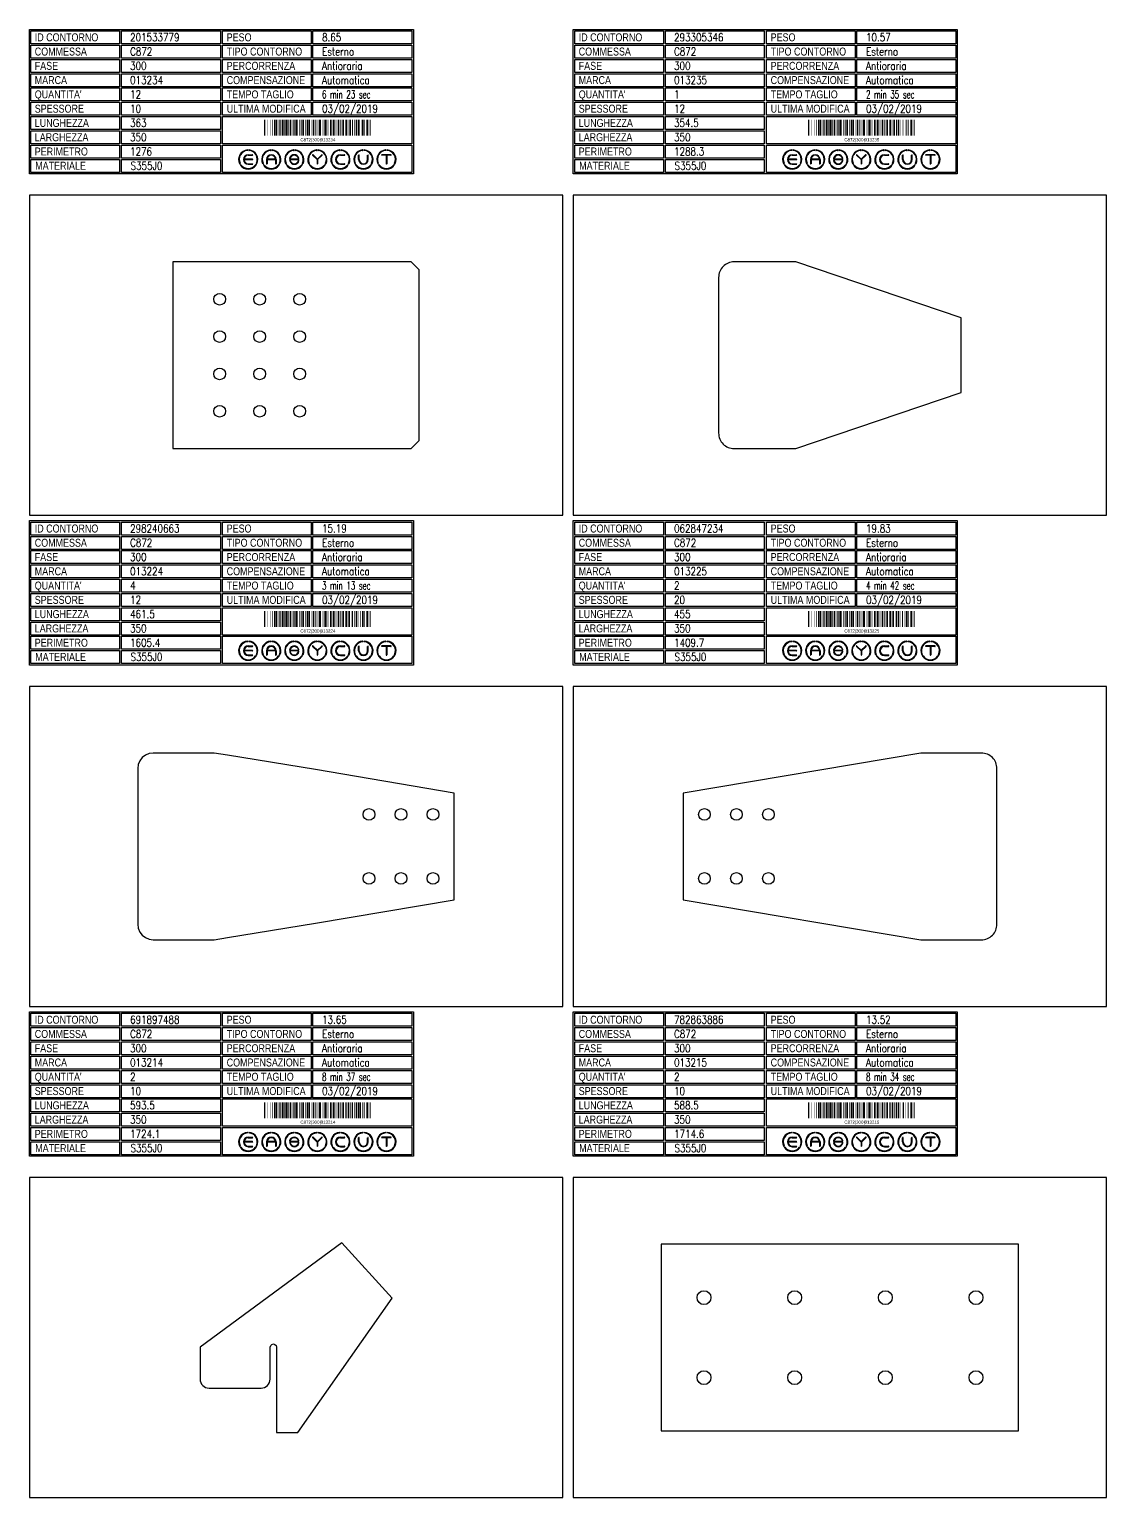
# Model space of a CAD drawing. Header units: millimetres. Extents: x 10000 to 53102, y 10000 to 35064.
# Drawn here: x 17140 to 19160, y 26175 to 28928 of the extents above; entities that cross this region are included whole.
import ezdxf
from ezdxf.enums import TextEntityAlignment as Align

# ---------------------------------------------------------------- set-up
doc = ezdxf.new("R2010")
doc.units = ezdxf.units.MM
doc.styles.add('EasyCutStyle', font='romans.shx', dxfattribs={"width": 0.8})
doc.styles.add('EasyCutStyle1', font='arial.ttf', dxfattribs={"width": 0.8})

# ---------------------------------------------------------------- blocks, each defined once
blk = doc.blocks.new('BlockShape01')
at = {"color": 253}
blk.add_lwpolyline([(0, 0), (720, 0), (720, -271), (0, -271)], close=True, dxfattribs=at)
at = {"color": 2}
for points in [[(3, -2.9), (169.3, -2.9), (169.3, -27.3), (3, -27.3)], [(3, -2.9), (169.3, -2.9), (169.3, -27.3), (3, -27.3)], [(361.9, -2.9), (528.3, -2.9), (528.3, -27.3), (361.9, -27.3)], [(3, -29.6), (169.3, -29.6), (169.3, -54), (3, -54)], [(361.9, -29.6), (528.3, -29.6), (528.3, -54), (361.9, -54)], [(3, -56.4), (169.3, -56.4), (169.3, -80.8), (3, -80.8)], [(361.9, -56.4), (528.3, -56.4), (528.3, -80.8), (361.9, -80.8)], [(3, -83.1), (169.3, -83.1), (169.3, -107.6), (3, -107.6)], [(3, -109.9), (169.3, -109.9), (169.3, -134.3), (3, -134.3)], [(361.9, -83.1), (528.3, -83.1), (528.3, -107.6), (361.9, -107.6)], [(361.9, -109.9), (528.3, -109.9), (528.3, -134.3), (361.9, -134.3)], [(3, -136.7), (169.3, -136.7), (169.3, -161.1), (3, -161.1)], [(361.9, -136.7), (528.3, -136.7), (528.3, -161.1), (361.9, -161.1)], [(3, -163.4), (169.3, -163.4), (169.3, -187.9), (3, -187.9)], [(3, -190.2), (169.3, -190.2), (169.3, -214.6), (3, -214.6)], [(3, -217), (169.3, -217), (169.3, -241.4), (3, -241.4)], [(3, -243.7), (169.3, -243.7), (169.3, -268.1), (3, -268.1)]]:
    blk.add_lwpolyline(points, close=True, dxfattribs=at)
at = {"color": 1}
for points in [[(172.7, -2.9), (358.1, -2.9), (358.1, -27.3), (172.7, -27.3)], [(531.6, -2.9), (717, -2.9), (717, -27.3), (531.6, -27.3)], [(172.7, -29.6), (358.1, -29.6), (358.1, -54), (172.7, -54)], [(531.6, -29.6), (717, -29.6), (717, -54), (531.6, -54)], [(172.7, -56.4), (358.1, -56.4), (358.1, -80.8), (172.7, -80.8)], [(531.6, -56.4), (717, -56.4), (717, -80.8), (531.6, -80.8)], [(172.7, -83.1), (358.1, -83.1), (358.1, -107.6), (172.7, -107.6)], [(172.7, -109.9), (358.1, -109.9), (358.1, -134.3), (172.7, -134.3)], [(531.6, -83.1), (717, -83.1), (717, -107.6), (531.6, -107.6)], [(531.6, -109.9), (717, -109.9), (717, -134.3), (531.6, -134.3)], [(172.7, -136.7), (358.1, -136.7), (358.1, -161.1), (172.7, -161.1)], [(531.6, -136.7), (717, -136.7), (717, -161.1), (531.6, -161.1)], [(172.7, -163.4), (358.1, -163.4), (358.1, -187.9), (172.7, -187.9)], [(361.9, -163.4), (717, -163.4), (717, -214.6), (361.9, -214.6)], [(172.7, -190.2), (358.1, -190.2), (358.1, -214.6), (172.7, -214.6)], [(172.7, -217), (358.1, -217), (358.1, -241.4), (172.7, -241.4)], [(361.9, -217), (717, -217), (717, -268.1), (361.9, -268.1)], [(172.7, -243.7), (358.1, -243.7), (358.1, -268.1), (172.7, -268.1)]]:
    blk.add_lwpolyline(points, close=True, dxfattribs=at)
at = {"color": 161, "style": 'EasyCutStyle1', "width": 0.8}
for s, p in [('ID CONTORNO', (10.1, -22.4)), ('PESO', (370, -22.4)), ('COMMESSA', (10.1, -49.1)), ('TIPO CONTORNO', (370, -49.1)), ('FASE', (10.1, -75.9)), ('PERCORRENZA', (370, -75.9)), ('MARCA', (10.1, -102.6)), ('COMPENSAZIONE', (370, -102.6)), ("QUANTITA'", (10.1, -129.4)), ('TEMPO TAGLIO', (370, -129.4)), ('SPESSORE', (10.1, -156.2)), ('ULTIMA MODIFICA', (370, -156.2)), ('LUNGHEZZA', (10.1, -182.9)), ('LARGHEZZA', (10.1, -209.7)), ('PERIMETRO', (10.1, -236.5)), ('MATERIALE', (11, -263.2))]:
    blk.add_text(s, height=15, dxfattribs=at).set_placement(p)
at = {"style": 'EasyCutStyle'}
for tag, p, width in [('IDSHAPE', (188.9, -22.4), 0.8), ('WEIGTHSHAPE', (548.8, -22.4), 0.8), ('ORDERSHAPE', (188.9, -49.1), 0.8), ('TYPESHAPE', (548.8, -49.1), 0.8), ('PHASESHAPE', (188.9, -75.9), 0.8), ('JOUSHAPE', (548.8, -75.9), 0.8), ('MKSHAPE', (188.9, -102.6), 0.8), ('COMPSHAPE', (548.8, -102.6), 0.8), ('QTASHAPE', (188.9, -129.4), 0.8), ('TIMECUTSHAPE', (548.8, -129.4), 0.65), ('TKSHAPE', (188.9, -156.2), 0.8), ('LASTMODIFYSHAPE', (548.8, -156.2), 0.8), ('LENGTHSHAPE', (188.9, -182.9), 0.8), ('HEIGHTSHAPE', (188.9, -209.7), 0.8), ('PERIMETERSHAPE', (188.9, -236.5), 0.8), ('MATSHAPE', (189.8, -263.2), 0.8)]:
    blk.add_attdef(tag, p, '', height=15, dxfattribs=dict(at, width=width))
blk = doc.blocks.new('Logo')
for color, points in [(140, [(-144.9, -7.2, -1), (-145.9, -7.6, -0.520567), (-131.2, 17.9, -1), (-131.1, 16.9, 0.520567)]), (256, [(-121.7, 0.5), (-137.5, 0.5, -0.394366), (-129.6, 7.9), (-121.7, 7.9, 1), (-121.7, 9), (-129.6, 9, 1), (-129.6, -9), (-121.7, -9, 1), (-121.7, -7.9), (-129.6, -7.9, -0.394366), (-137.5, -0.5), (-121.7, -0.5, 1)]), (140, [(-114.3, -7.2, 1), (-113.3, -7.6, 0.520567), (-128, 17.9, 0.916853), (-128.2, 16.9, 0.043377), (-128.1, 16.9, -0.520567)]), (140, [(-101.7, -7.2, -1), (-102.7, -7.6, -0.520567), (-88, 17.9, -1), (-87.9, 16.9, 0.520567)]), (140, [(-71.1, -7.2, 1), (-70.1, -7.6, 0.520567), (-84.8, 17.9, 1), (-84.9, 16.9, -0.520567)]), (140, [(-58.5, -7.2, -1), (-59.5, -7.6, -0.520567), (-44.8, 17.9, -1), (-44.7, 16.9, 0.520567)]), (256, [(-36.6, -0.5, -0.486114), (-35.5, -1.9, -0.776377), (-50.9, -2, 1), (-51.9, -2.3, 0.776377), (-34.5, -2.1, 0.486114), (-36.6, 0.5), (-49.8, 0.5, -0.486114), (-50.9, 1.9, -0.776377), (-35.5, 2, 1), (-34.5, 2.3, 0.776377), (-51.9, 2.1, 0.486114), (-49.8, -0.5)]), (140, [(-27.9, -7.2, 1), (-26.9, -7.6, 0.520567), (-41.6, 17.9, 1), (-41.7, 16.9, -0.520567)]), (140, [(-15.3, -7.2, -1), (-16.3, -7.6, -0.520567), (-1.6, 17.9, -1), (-1.5, 16.9, 0.520567)]), (256, [(0, 0.8), (-8.1, 8.8, 1), (-8.8, 8.1), (-0.5, -0.2), (-0.5, -7.9, 1), (0.5, -7.9), (0.5, -0.2), (8.8, 8.1, 1), (8.1, 8.8)]), (140, [(15.3, -7.2, 1), (16.3, -7.6, 0.520567), (1.6, 17.9, 1), (1.5, 16.9, -0.520567)]), (140, [(27.9, -7.2, -1), (26.9, -7.6, -0.520567), (41.6, 17.9, -1), (41.7, 16.9, 0.520567)]), (256, [(43.2, -9), (51.1, -9, 1), (51.1, -7.9), (43.2, -7.9, -1), (43.2, 7.9), (51.1, 7.9, 1), (51.1, 9), (43.2, 9, 1)]), (140, [(58.5, -7.2, 1), (59.5, -7.6, 0.520567), (44.8, 17.9, 1), (44.7, 16.9, -0.520567)]), (140, [(71.1, -7.2, -1), (70.1, -7.6, -0.520567), (84.8, 17.9, -1), (84.9, 16.9, 0.520567)]), (256, [(78.5, 0), (78.5, 7.9, 1), (77.4, 7.9), (77.4, 0, 1), (95.4, 0), (95.4, 7.9, 1), (94.3, 7.9), (94.3, 0, -1)]), (140, [(101.7, -7.2, 1), (102.7, -7.6, 0.520567), (88, 17.9, 1), (87.9, 16.9, -0.520567)]), (140, [(114.3, -7.2, -1), (113.3, -7.6, -0.520567), (128, 17.9, -1), (128.1, 16.9, 0.520567)]), (256, [(121.1, 9, 1), (121.1, 7.9), (129.1, 7.9), (129.1, -7.9, 1), (130.1, -7.9), (130.1, 7.9), (138.1, 7.9, 1), (138.1, 9)]), (140, [(144.9, -7.2, 1), (145.9, -7.6, 0.520567), (131.2, 17.9, 1), (131.1, 16.9, -0.520567)]), (140, [(-114.9, -10.3, 1), (-115.7, -9.7, -0.520567), (-143.5, -9.7, 1), (-144.3, -10.3, 0.520567)]), (140, [(-71.7, -10.3, 1), (-72.5, -9.7, -0.520567), (-100.3, -9.7, 1), (-101.1, -10.3, 0.520567)]), (140, [(-28.5, -10.3, 1), (-29.3, -9.7, -0.520567), (-57.1, -9.7, 1), (-57.9, -10.3, 0.520567)]), (140, [(14.7, -10.3, 1), (13.9, -9.7, -0.520567), (-13.9, -9.7, 1), (-14.7, -10.3, 0.520567)]), (140, [(57.9, -10.3, 1), (57.1, -9.7, -0.520567), (29.3, -9.7, 1), (28.5, -10.3, 0.520567)]), (140, [(101.1, -10.3, 1), (100.3, -9.7, -0.520567), (72.5, -9.7, 1), (71.7, -10.3, 0.520567)]), (140, [(144.3, -10.3, 1), (143.5, -9.7, -0.520567), (115.7, -9.7, 1), (114.9, -10.3, 0.520567)])]:
    blk.add_hatch(color=color).paths.add_polyline_path(points)
h = blk.add_hatch(color=256)
h.paths.add_polyline_path([(-78.5, -0.5), (-78.5, -7.9, 1), (-77.4, -7.9), (-77.4, 0, 1), (-95.4, 0), (-95.4, -7.9, 1), (-94.3, -7.9), (-94.3, -0.5)])
h.paths.add_polyline_path([(-94.3, 0.5, -0.933992), (-78.5, 0.5)], flags=16)
for p, q in [((-121.7, 0.5), (-137.5, 0.5)), ((-129.6, 9), (-121.7, 9)), ((-129.6, 7.9), (-121.7, 7.9)), ((-95.4, 0), (-95.4, -7.9)), ((-78.5, 0.5), (-94.3, 0.5)), ((-77.4, 0), (-77.4, -7.9)), ((-36.6, 0.5), (-49.8, 0.5)), ((-0.5, -0.2), (-8.8, 8.1)), ((0, 0.8), (-8.1, 8.8)), ((0, 0.8), (8.1, 8.8)), ((0.5, -0.2), (8.8, 8.1)), ((43.2, 9), (51.1, 9)), ((43.2, 7.9), (51.1, 7.9)), ((77.4, 0), (77.4, 7.9)), ((78.5, 0), (78.5, 7.9)), ((94.3, 0), (94.3, 7.9)), ((95.4, 0), (95.4, 7.9)), ((138.1, 9), (121.1, 9)), ((129.1, 7.9), (121.1, 7.9)), ((129.1, 7.9), (129.1, -7.9)), ((130.1, 7.9), (130.1, -7.9)), ((138.1, 7.9), (130.1, 7.9)), ((-121.7, -0.5), (-137.5, -0.5)), ((-129.6, -7.9), (-121.7, -7.9)), ((-129.6, -9), (-121.7, -9)), ((-94.3, -0.5), (-94.3, -7.9)), ((-78.5, -0.5), (-94.3, -0.5)), ((-78.5, -0.5), (-78.5, -7.9)), ((-36.6, -0.5), (-49.8, -0.5)), ((-0.5, -0.2), (-0.5, -7.9)), ((0.5, -0.2), (0.5, -7.9)), ((43.2, -7.9), (51.1, -7.9)), ((43.2, -9), (51.1, -9))]:
    blk.add_line(p, q)
at = {"color": 140}
for centre, radius, start, end in [((-129.6, 0), 18, 95, 205), ((-129.6, 0), 16.9, 95, 205), ((-131.1, 17.4), 0.54, 275, 95), ((-128.1, 17.4), 0.54, 85, 265), ((-129.6, 0), 16.9, 335, 85), ((-129.6, 0), 18, 335, 85), ((-86.4, 0), 18, 95, 205), ((-86.4, 0), 16.9, 95, 205), ((-87.9, 17.4), 0.54, 275, 95), ((-84.9, 17.4), 0.54, 85, 265), ((-86.4, 0), 16.9, 335, 85), ((-86.4, 0), 18, 335, 85), ((-43.2, 0), 18, 95, 205), ((-43.2, 0), 16.9, 95, 205), ((-44.7, 17.4), 0.54, 275, 95), ((-41.7, 17.4), 0.54, 85, 265), ((-43.2, 0), 16.9, 335, 85), ((-43.2, 0), 18, 335, 85), ((0, 0), 18, 95, 205), ((0, 0), 16.9, 95, 205), ((-1.5, 17.4), 0.54, 275, 95), ((1.5, 17.4), 0.54, 85, 265), ((0, 0), 16.9, 335, 85), ((0, 0), 18, 335, 85), ((43.2, 0), 18, 95, 205), ((43.2, 0), 16.9, 95, 205), ((41.7, 17.4), 0.54, 275, 95), ((44.7, 17.4), 0.54, 85, 265), ((43.2, 0), 16.9, 335, 85), ((43.2, 0), 18, 335, 85), ((86.4, 0), 18, 95, 205), ((86.4, 0), 16.9, 95, 205), ((84.9, 17.4), 0.54, 275, 95), ((87.9, 17.4), 0.54, 85, 265), ((86.4, 0), 16.9, 335, 85), ((86.4, 0), 18, 335, 85), ((129.6, 0), 18, 95, 205), ((129.6, 0), 16.9, 95, 205), ((128.1, 17.4), 0.54, 275, 95), ((131.1, 17.4), 0.54, 85, 265), ((129.6, 0), 16.9, 335, 85), ((129.6, 0), 18, 335, 85), ((-145.4, -7.4), 0.54, 205, 25), ((-143.9, -10), 0.54, 35, 215), ((-129.6, 0), 18, 215, 325), ((-129.6, 0), 16.9, 215, 325), ((-115.3, -10), 0.54, 325, 145), ((-113.8, -7.4), 0.54, 155, 335), ((-102.2, -7.4), 0.54, 205, 25), ((-100.7, -10), 0.54, 35, 215), ((-86.4, 0), 18, 215, 325), ((-86.4, 0), 16.9, 215, 325), ((-72.1, -10), 0.54, 325, 145), ((-70.6, -7.4), 0.54, 155, 335), ((-59, -7.4), 0.54, 205, 25), ((-57.5, -10), 0.54, 35, 215), ((-43.2, 0), 18, 215, 325), ((-43.2, 0), 16.9, 215, 325), ((-28.9, -10), 0.54, 325, 145), ((-27.4, -7.4), 0.54, 155, 335), ((-15.8, -7.4), 0.54, 205, 25), ((-14.3, -10), 0.54, 35, 215), ((0, 0), 18, 215, 325), ((0, 0), 16.9, 215, 325), ((14.3, -10), 0.54, 325, 145), ((15.8, -7.4), 0.54, 155, 335), ((27.4, -7.4), 0.54, 205, 25), ((28.9, -10), 0.54, 35, 215), ((43.2, 0), 18, 215, 325), ((43.2, 0), 16.9, 215, 325), ((57.5, -10), 0.54, 325, 145), ((59, -7.4), 0.54, 155, 335), ((70.6, -7.4), 0.54, 205, 25), ((72.1, -10), 0.54, 35, 215), ((86.4, 0), 18, 215, 325), ((86.4, 0), 16.9, 215, 325), ((100.7, -10), 0.54, 325, 145), ((102.2, -7.4), 0.54, 155, 335), ((113.8, -7.4), 0.54, 205, 25), ((115.3, -10), 0.54, 35, 215), ((129.6, 0), 18, 215, 325), ((129.6, 0), 16.9, 215, 325), ((143.9, -10), 0.54, 325, 145), ((145.4, -7.4), 0.54, 155, 335)]:
    blk.add_arc(centre, radius, start, end, dxfattribs=at)
for centre, radius, start, end in [((-129.6, 0), 9, 90, 270), ((-129.6, 0), 7.92, 90, 176.0904), ((-121.7, 8.5), 0.54, 270, 90), ((-121.7, 0), 0.54, 270, 90), ((-86.4, 0), 9, 0, 180), ((-86.4, 0), 7.92, 3.9096, 176.0904), ((-49.8, 1.6), 2.16, 166.2998, 270), ((-43.2, 0), 9, 15, 166.2998), ((-43.2, 0), 7.92, 15, 166.2998), ((-49.8, 1.6), 1.08, 166.2998, 270), ((-36.6, -1.6), 2.16, 346.2998, 90), ((-35, 2.2), 0.54, 195, 15), ((-8.5, 8.5), 0.54, 45, 225), ((8.5, 8.5), 0.54, 315, 135), ((43.2, 0), 9, 90, 270), ((43.2, 0), 7.92, 90, 270), ((51.1, 8.5), 0.54, 270, 90), ((77.9, 7.9), 0.54, 0, 180), ((86.4, 0), 9, 180, 0), ((86.4, 0), 7.92, 180, 0), ((94.9, 7.9), 0.54, 0, 180), ((121.1, 8.5), 0.54, 90, 270), ((138.1, 8.5), 0.54, 270, 90), ((-129.6, 0), 7.92, 183.9096, 270), ((-121.7, -8.5), 0.54, 270, 90), ((-94.9, -7.9), 0.54, 180, 0), ((-77.9, -7.9), 0.54, 180, 0), ((-51.4, -2.2), 0.54, 15, 195), ((-43.2, 0), 9, 195, 346.2998), ((-43.2, 0), 7.92, 195, 346.2998), ((-36.6, -1.6), 1.08, 346.2998, 90), ((0, -7.9), 0.54, 180, 0), ((51.1, -8.5), 0.54, 270, 90), ((129.6, -7.9), 0.54, 180, 0)]:
    blk.add_arc(centre, radius, start, end)
blk = doc.blocks.new('691897488_128', base_point=(336.75, -345))
at = {"linetype": 'Continuous'}
for points, const_width in [([(337.75, -345), (337.75, -315)], 2), ([(340.25, -345), (340.25, -315)], 1), ([(343.25, -345), (343.25, -315)], 1), ([(348.25, -345), (348.25, -315)], 1), ([(352.25, -345), (352.25, -315)], 1), ([(356.75, -345), (356.75, -315)], 2), ([(360.25, -345), (360.25, -315)], 3), ([(363.25, -345), (363.25, -315)], 1), ([(366.75, -345), (366.75, -315)], 2), ([(371.25, -345), (371.25, -315)], 3), ([(374.75, -345), (374.75, -315)], 2), ([(378.25, -345), (378.25, -315)], 3), ([(381.75, -345), (381.75, -315)], 2), ([(386.25, -345), (386.25, -315)], 3), ([(390.25, -345), (390.25, -315)], 1), ([(392.25, -345), (392.25, -315)], 1), ([(394.25, -345), (394.25, -315)], 1), ([(397.75, -345), (397.75, -315)], 4), ([(403.75, -345), (403.75, -315)], 2), ([(407.25, -345), (407.25, -315)], 1), ([(410.25, -345), (410.25, -315)], 3), ([(414.25, -345), (414.25, -315)], 1), ([(418.25, -345), (418.25, -315)], 3), ([(421.75, -345), (421.75, -315)], 2), ([(425.25, -345), (425.25, -315)], 1), ([(429.25, -345), (429.25, -315)], 3), ([(432.75, -345), (432.75, -315)], 2), ([(436.25, -345), (436.25, -315)], 1), ([(438.25, -345), (438.25, -315)], 1), ([(441.75, -345), (441.75, -315)], 4), ([(447.25, -345), (447.25, -315)], 1), ([(451.25, -345), (451.25, -315)], 3), ([(454.75, -345), (454.75, -315)], 2), ([(458.25, -345), (458.25, -315)], 1), ([(462.25, -345), (462.25, -315)], 3), ([(466.75, -345), (466.75, -315)], 2), ([(469.75, -345), (469.75, -315)], 2), ([(473.25, -345), (473.25, -315)], 1), ([(476.25, -345), (476.25, -315)], 3), ([(480.75, -345), (480.75, -315)], 2), ([(485.25, -345), (485.25, -315)], 3), ([(489.25, -345), (489.25, -315)], 1), ([(491.25, -345), (491.25, -315)], 1), ([(495.25, -345), (495.25, -315)], 3), ([(499.75, -345), (499.75, -315)], 2), ([(502.75, -345), (502.75, -315)], 2), ([(506.25, -345), (506.25, -315)], 1), ([(510.25, -345), (510.25, -315)], 3), ([(513.75, -345), (513.75, -315)], 2), ([(517.25, -345), (517.25, -315)], 3), ([(521.25, -345), (521.25, -315)], 1), ([(524.75, -345), (524.75, -315)], 2), ([(530.25, -345), (530.25, -315)], 3), ([(533.25, -345), (533.25, -315)], 1), ([(535.75, -345), (535.75, -315)], 2)]:
    blk.add_lwpolyline(points, dxfattribs=dict(at, const_width=const_width))
blk.add_text('C872|300|013214', height=6).set_placement((437.75, -355.5), align=Align.CENTER)
blk = doc.blocks.new('782863886_128', base_point=(334.3, -345))
at = {"linetype": 'Continuous'}
for points, const_width in [([(335.3, -345), (335.3, -315)], 2), ([(337.8, -345), (337.8, -315)], 1), ([(340.8, -345), (340.8, -315)], 1), ([(345.8, -345), (345.8, -315)], 1), ([(349.8, -345), (349.8, -315)], 1), ([(354.3, -345), (354.3, -315)], 2), ([(357.8, -345), (357.8, -315)], 3), ([(360.8, -345), (360.8, -315)], 1), ([(364.3, -345), (364.3, -315)], 2), ([(368.8, -345), (368.8, -315)], 3), ([(372.3, -345), (372.3, -315)], 2), ([(375.8, -345), (375.8, -315)], 3), ([(379.3, -345), (379.3, -315)], 2), ([(383.8, -345), (383.8, -315)], 3), ([(387.8, -345), (387.8, -315)], 1), ([(389.8, -345), (389.8, -315)], 1), ([(391.8, -345), (391.8, -315)], 1), ([(395.3, -345), (395.3, -315)], 4), ([(401.3, -345), (401.3, -315)], 2), ([(404.8, -345), (404.8, -315)], 1), ([(407.8, -345), (407.8, -315)], 3), ([(411.8, -345), (411.8, -315)], 1), ([(415.8, -345), (415.8, -315)], 3), ([(419.3, -345), (419.3, -315)], 2), ([(422.8, -345), (422.8, -315)], 1), ([(426.8, -345), (426.8, -315)], 3), ([(430.3, -345), (430.3, -315)], 2), ([(433.8, -345), (433.8, -315)], 1), ([(435.8, -345), (435.8, -315)], 1), ([(439.3, -345), (439.3, -315)], 4), ([(444.8, -345), (444.8, -315)], 1), ([(448.8, -345), (448.8, -315)], 3), ([(452.3, -345), (452.3, -315)], 2), ([(455.8, -345), (455.8, -315)], 1), ([(459.8, -345), (459.8, -315)], 3), ([(464.3, -345), (464.3, -315)], 2), ([(467.3, -345), (467.3, -315)], 2), ([(470.8, -345), (470.8, -315)], 1), ([(473.8, -345), (473.8, -315)], 3), ([(478.3, -345), (478.3, -315)], 2), ([(482.8, -345), (482.8, -315)], 3), ([(486.8, -345), (486.8, -315)], 1), ([(488.8, -345), (488.8, -315)], 1), ([(492.8, -345), (492.8, -315)], 3), ([(497.3, -345), (497.3, -315)], 2), ([(500.3, -345), (500.3, -315)], 2), ([(503.8, -345), (503.8, -315)], 3), ([(507.8, -345), (507.8, -315)], 1), ([(510.8, -345), (510.8, -315)], 1), ([(513.3, -345), (513.3, -315)], 2), ([(517.8, -345), (517.8, -315)], 1), ([(522.3, -345), (522.3, -315)], 2), ([(527.8, -345), (527.8, -315)], 3), ([(530.8, -345), (530.8, -315)], 1), ([(533.3, -345), (533.3, -315)], 2)]:
    blk.add_lwpolyline(points, dxfattribs=dict(at, const_width=const_width))
blk.add_text('C872|300|013215', height=6).set_placement((435.3, -355.5), align=Align.CENTER)
blk = doc.blocks.new('298240663_128', base_point=(270.75, -345))
at = {"linetype": 'Continuous'}
for points, const_width in [([(271.75, -345), (271.75, -315)], 2), ([(274.25, -345), (274.25, -315)], 1), ([(277.25, -345), (277.25, -315)], 1), ([(282.25, -345), (282.25, -315)], 1), ([(286.25, -345), (286.25, -315)], 1), ([(290.75, -345), (290.75, -315)], 2), ([(294.25, -345), (294.25, -315)], 3), ([(297.25, -345), (297.25, -315)], 1), ([(300.75, -345), (300.75, -315)], 2), ([(305.25, -345), (305.25, -315)], 3), ([(308.75, -345), (308.75, -315)], 2), ([(312.25, -345), (312.25, -315)], 3), ([(315.75, -345), (315.75, -315)], 2), ([(320.25, -345), (320.25, -315)], 3), ([(324.25, -345), (324.25, -315)], 1), ([(326.25, -345), (326.25, -315)], 1), ([(328.25, -345), (328.25, -315)], 1), ([(331.75, -345), (331.75, -315)], 4), ([(337.75, -345), (337.75, -315)], 2), ([(341.25, -345), (341.25, -315)], 1), ([(344.25, -345), (344.25, -315)], 3), ([(348.25, -345), (348.25, -315)], 1), ([(352.25, -345), (352.25, -315)], 3), ([(355.75, -345), (355.75, -315)], 2), ([(359.25, -345), (359.25, -315)], 1), ([(363.25, -345), (363.25, -315)], 3), ([(366.75, -345), (366.75, -315)], 2), ([(370.25, -345), (370.25, -315)], 1), ([(372.25, -345), (372.25, -315)], 1), ([(375.75, -345), (375.75, -315)], 4), ([(381.25, -345), (381.25, -315)], 1), ([(385.25, -345), (385.25, -315)], 3), ([(388.75, -345), (388.75, -315)], 2), ([(392.25, -345), (392.25, -315)], 1), ([(396.25, -345), (396.25, -315)], 3), ([(400.75, -345), (400.75, -315)], 2), ([(403.75, -345), (403.75, -315)], 2), ([(407.25, -345), (407.25, -315)], 1), ([(410.25, -345), (410.25, -315)], 3), ([(414.75, -345), (414.75, -315)], 2), ([(419.25, -345), (419.25, -315)], 3), ([(423.25, -345), (423.25, -315)], 1), ([(425.75, -345), (425.75, -315)], 2), ([(430.25, -345), (430.25, -315)], 3), ([(434.25, -345), (434.25, -315)], 1), ([(436.75, -345), (436.75, -315)], 2), ([(440.25, -345), (440.25, -315)], 1), ([(444.25, -345), (444.25, -315)], 3), ([(447.25, -345), (447.25, -315)], 1), ([(451.25, -345), (451.25, -315)], 1), ([(455.75, -345), (455.75, -315)], 2), ([(458.75, -345), (458.75, -315)], 2), ([(464.25, -345), (464.25, -315)], 3), ([(467.25, -345), (467.25, -315)], 1), ([(469.75, -345), (469.75, -315)], 2)]:
    blk.add_lwpolyline(points, dxfattribs=dict(at, const_width=const_width))
blk.add_text('C872|300|013224', height=6).set_placement((371.75, -355.5), align=Align.CENTER)
blk = doc.blocks.new('062847234_128', base_point=(267.5, -345))
at = {"linetype": 'Continuous'}
for points, const_width in [([(268.5, -345), (268.5, -315)], 2), ([(271, -345), (271, -315)], 1), ([(274, -345), (274, -315)], 1), ([(279, -345), (279, -315)], 1), ([(283, -345), (283, -315)], 1), ([(287.5, -345), (287.5, -315)], 2), ([(291, -345), (291, -315)], 3), ([(294, -345), (294, -315)], 1), ([(297.5, -345), (297.5, -315)], 2), ([(302, -345), (302, -315)], 3), ([(305.5, -345), (305.5, -315)], 2), ([(309, -345), (309, -315)], 3), ([(312.5, -345), (312.5, -315)], 2), ([(317, -345), (317, -315)], 3), ([(321, -345), (321, -315)], 1), ([(323, -345), (323, -315)], 1), ([(325, -345), (325, -315)], 1), ([(328.5, -345), (328.5, -315)], 4), ([(334.5, -345), (334.5, -315)], 2), ([(338, -345), (338, -315)], 1), ([(341, -345), (341, -315)], 3), ([(345, -345), (345, -315)], 1), ([(349, -345), (349, -315)], 3), ([(352.5, -345), (352.5, -315)], 2), ([(356, -345), (356, -315)], 1), ([(360, -345), (360, -315)], 3), ([(363.5, -345), (363.5, -315)], 2), ([(367, -345), (367, -315)], 1), ([(369, -345), (369, -315)], 1), ([(372.5, -345), (372.5, -315)], 4), ([(378, -345), (378, -315)], 1), ([(382, -345), (382, -315)], 3), ([(385.5, -345), (385.5, -315)], 2), ([(389, -345), (389, -315)], 1), ([(393, -345), (393, -315)], 3), ([(397.5, -345), (397.5, -315)], 2), ([(400.5, -345), (400.5, -315)], 2), ([(404, -345), (404, -315)], 1), ([(407, -345), (407, -315)], 3), ([(411.5, -345), (411.5, -315)], 2), ([(416, -345), (416, -315)], 3), ([(420, -345), (420, -315)], 1), ([(422.5, -345), (422.5, -315)], 2), ([(427, -345), (427, -315)], 3), ([(431, -345), (431, -315)], 1), ([(433.5, -345), (433.5, -315)], 2), ([(437, -345), (437, -315)], 3), ([(441, -345), (441, -315)], 1), ([(444.5, -345), (444.5, -315)], 2), ([(449, -345), (449, -315)], 1), ([(452, -345), (452, -315)], 3), ([(455.5, -345), (455.5, -315)], 2), ([(461, -345), (461, -315)], 3), ([(464, -345), (464, -315)], 1), ([(466.5, -345), (466.5, -315)], 2)]:
    blk.add_lwpolyline(points, dxfattribs=dict(at, const_width=const_width))
blk.add_text('C872|300|013225', height=6).set_placement((368.5, -355.5), align=Align.CENTER)
blk = doc.blocks.new('201533779_128', base_point=(221.5, -345))
at = {"linetype": 'Continuous'}
for points, const_width in [([(222.5, -345), (222.5, -315)], 2), ([(225, -345), (225, -315)], 1), ([(228, -345), (228, -315)], 1), ([(233, -345), (233, -315)], 1), ([(237, -345), (237, -315)], 1), ([(241.5, -345), (241.5, -315)], 2), ([(245, -345), (245, -315)], 3), ([(248, -345), (248, -315)], 1), ([(251.5, -345), (251.5, -315)], 2), ([(256, -345), (256, -315)], 3), ([(259.5, -345), (259.5, -315)], 2), ([(263, -345), (263, -315)], 3), ([(266.5, -345), (266.5, -315)], 2), ([(271, -345), (271, -315)], 3), ([(275, -345), (275, -315)], 1), ([(277, -345), (277, -315)], 1), ([(279, -345), (279, -315)], 1), ([(282.5, -345), (282.5, -315)], 4), ([(288.5, -345), (288.5, -315)], 2), ([(292, -345), (292, -315)], 1), ([(295, -345), (295, -315)], 3), ([(299, -345), (299, -315)], 1), ([(303, -345), (303, -315)], 3), ([(306.5, -345), (306.5, -315)], 2), ([(310, -345), (310, -315)], 1), ([(314, -345), (314, -315)], 3), ([(317.5, -345), (317.5, -315)], 2), ([(321, -345), (321, -315)], 1), ([(323, -345), (323, -315)], 1), ([(326.5, -345), (326.5, -315)], 4), ([(332, -345), (332, -315)], 1), ([(336, -345), (336, -315)], 3), ([(339.5, -345), (339.5, -315)], 2), ([(343, -345), (343, -315)], 1), ([(347, -345), (347, -315)], 3), ([(351.5, -345), (351.5, -315)], 2), ([(354.5, -345), (354.5, -315)], 2), ([(358, -345), (358, -315)], 1), ([(361, -345), (361, -315)], 3), ([(365.5, -345), (365.5, -315)], 2), ([(370, -345), (370, -315)], 3), ([(374, -345), (374, -315)], 1), ([(376.5, -345), (376.5, -315)], 2), ([(380, -345), (380, -315)], 1), ([(383, -345), (383, -315)], 3), ([(387.5, -345), (387.5, -315)], 2), ([(391, -345), (391, -315)], 1), ([(395, -345), (395, -315)], 3), ([(398.5, -345), (398.5, -315)], 2), ([(401, -345), (401, -315)], 1), ([(406, -345), (406, -315)], 3), ([(409.5, -345), (409.5, -315)], 2), ([(415, -345), (415, -315)], 3), ([(418, -345), (418, -315)], 1), ([(420.5, -345), (420.5, -315)], 2)]:
    blk.add_lwpolyline(points, dxfattribs=dict(at, const_width=const_width))
blk.add_text('C872|300|013234', height=6).set_placement((322.5, -355.5), align=Align.CENTER)
blk = doc.blocks.new('293305346_128', base_point=(217.3, -345))
at = {"linetype": 'Continuous'}
for points, const_width in [([(218.3, -345), (218.3, -315)], 2), ([(220.8, -345), (220.8, -315)], 1), ([(223.8, -345), (223.8, -315)], 1), ([(228.8, -345), (228.8, -315)], 1), ([(232.8, -345), (232.8, -315)], 1), ([(237.3, -345), (237.3, -315)], 2), ([(240.8, -345), (240.8, -315)], 3), ([(243.8, -345), (243.8, -315)], 1), ([(247.3, -345), (247.3, -315)], 2), ([(251.8, -345), (251.8, -315)], 3), ([(255.3, -345), (255.3, -315)], 2), ([(258.8, -345), (258.8, -315)], 3), ([(262.3, -345), (262.3, -315)], 2), ([(266.8, -345), (266.8, -315)], 3), ([(270.8, -345), (270.8, -315)], 1), ([(272.8, -345), (272.8, -315)], 1), ([(274.8, -345), (274.8, -315)], 1), ([(278.3, -345), (278.3, -315)], 4), ([(284.3, -345), (284.3, -315)], 2), ([(287.8, -345), (287.8, -315)], 1), ([(290.8, -345), (290.8, -315)], 3), ([(294.8, -345), (294.8, -315)], 1), ([(298.8, -345), (298.8, -315)], 3), ([(302.3, -345), (302.3, -315)], 2), ([(305.8, -345), (305.8, -315)], 1), ([(309.8, -345), (309.8, -315)], 3), ([(313.3, -345), (313.3, -315)], 2), ([(316.8, -345), (316.8, -315)], 1), ([(318.8, -345), (318.8, -315)], 1), ([(322.3, -345), (322.3, -315)], 4), ([(327.8, -345), (327.8, -315)], 1), ([(331.8, -345), (331.8, -315)], 3), ([(335.3, -345), (335.3, -315)], 2), ([(338.8, -345), (338.8, -315)], 1), ([(342.8, -345), (342.8, -315)], 3), ([(347.3, -345), (347.3, -315)], 2), ([(350.3, -345), (350.3, -315)], 2), ([(353.8, -345), (353.8, -315)], 1), ([(356.8, -345), (356.8, -315)], 3), ([(361.3, -345), (361.3, -315)], 2), ([(365.8, -345), (365.8, -315)], 3), ([(369.8, -345), (369.8, -315)], 1), ([(372.3, -345), (372.3, -315)], 2), ([(375.8, -345), (375.8, -315)], 1), ([(378.8, -345), (378.8, -315)], 3), ([(383.3, -345), (383.3, -315)], 2), ([(386.8, -345), (386.8, -315)], 3), ([(390.8, -345), (390.8, -315)], 1), ([(393.8, -345), (393.8, -315)], 1), ([(395.8, -345), (395.8, -315)], 1), ([(401.3, -345), (401.3, -315)], 2), ([(405.3, -345), (405.3, -315)], 2), ([(410.8, -345), (410.8, -315)], 3), ([(413.8, -345), (413.8, -315)], 1), ([(416.3, -345), (416.3, -315)], 2)]:
    blk.add_lwpolyline(points, dxfattribs=dict(at, const_width=const_width))
blk.add_text('C872|300|013235', height=6).set_placement((318.3, -355.5), align=Align.CENTER)

msp = doc.modelspace()

# ---------------------------------------------------------------- linework, layer by layer
for p, q in [((18140, 28617), (17140, 28617)), ((17140, 28617), (17140, 28017)), ((18140, 28017), (18140, 28617)), ((19160, 28617), (18160, 28617)), ((18160, 28617), (18160, 28017)), ((19160, 28017), (19160, 28617)), ((17140, 28017), (18140, 28017)), ((18160, 28017), (19160, 28017)), ((18140, 27696), (17140, 27696)), ((17140, 27696), (17140, 27096)), ((18140, 27096), (18140, 27696)), ((19160, 27696), (18160, 27696)), ((18160, 27696), (18160, 27096)), ((19160, 27096), (19160, 27696)), ((17140, 27096), (18140, 27096)), ((18160, 27096), (19160, 27096)), ((18140, 26775), (17140, 26775)), ((17140, 26775), (17140, 26175)), ((18140, 26175), (18140, 26775)), ((19160, 26775), (18160, 26775)), ((18160, 26775), (18160, 26175)), ((19160, 26175), (19160, 26775)), ((17140, 26175), (18140, 26175)), ((18160, 26175), (19160, 26175))]:
    msp.add_line(p, q)
at = {"color": 2}
for points in [[(17409.3, 28142), (17855.8, 28142), (17870.8, 28157), (17870.8, 28477), (17855.8, 28492), (17409.3, 28492)], [(17372.3, 27221), (17486.8, 27221), (17511.8, 27225), (17676.8, 27252), (17936.8, 27296), (17936.8, 27496), (17676.8, 27540), (17511.8, 27567), (17486.8, 27571), (17372.3, 27571), (17364.8, 27570), (17357.8, 27567), (17351.8, 27562.5), (17347.3, 27556.5), (17344.3, 27549.5), (17343.3, 27542), (17343.3, 27250), (17344.3, 27242.5), (17347.3, 27235.5), (17351.8, 27229.5), (17357.8, 27225), (17364.8, 27222)], [(18325, 26300), (18995, 26300), (18995, 26650), (18325, 26650)]]:
    msp.add_lwpolyline(points, close=True, dxfattribs=at)
for points in [[(18577, 28142), (18887.5, 28247), (18887.5, 28387), (18577, 28492), (18461.5, 28492, 0.414214), (18432.5, 28463), (18432.5, 28171, 0.414214), (18461.5, 28142)], [(18811.3, 27221), (18925.3, 27221, 0.414214), (18954.3, 27250), (18954.3, 27542, 0.414214), (18925.3, 27571), (18811.3, 27571), (18365.8, 27496), (18365.8, 27296)], [(17603.5, 26297.3), (17643.5, 26297.3), (17820, 26549.3), (17726, 26652.8), (17460, 26457.3), (17460, 26397.3, 0.414214), (17477, 26380.3), (17574.5, 26380.3, 0.414214), (17591.5, 26397.3), (17591.5, 26457.3), (17592.5, 26460.3), (17594.5, 26462.3), (17597.5, 26463.3), (17600.5, 26462.3), (17602.5, 26460.3), (17603.5, 26457.3)]]:
    msp.add_lwpolyline(points, format="xyb", close=True, dxfattribs=at)
at = {"color": 4}
for centre, radius in [((17496.8, 28422), 11), ((17571.8, 28422), 11), ((17646.8, 28422), 11), ((17496.8, 28352), 11), ((17571.8, 28352), 11), ((17646.8, 28352), 11), ((17496.8, 28282), 11), ((17571.8, 28282), 11), ((17646.8, 28282), 11), ((17496.8, 28212), 11), ((17571.8, 28212), 11), ((17646.8, 28212), 11), ((17776.8, 27456), 11), ((17836.8, 27456), 11), ((17896.8, 27456), 11), ((18405.8, 27456), 11), ((18465.8, 27456), 11), ((18525.8, 27456), 11), ((17776.8, 27336), 11), ((17836.8, 27336), 11), ((17896.8, 27336), 11), ((18405.8, 27336), 11), ((18465.8, 27336), 11), ((18525.8, 27336), 11), ((18405, 26550), 13), ((18575, 26550), 13), ((18745, 26550), 13), ((18915, 26550), 13), ((18405, 26400), 13), ((18575, 26400), 13), ((18745, 26400), 13), ((18915, 26400), 13)]:
    msp.add_circle(centre, radius, dxfattribs=at)

# ---------------------------------------------------------------- block references
for p, values in [((17140, 28928), {'IDSHAPE': '201533779', 'ORDERSHAPE': 'C872', 'PHASESHAPE': '300', 'MKSHAPE': '013234', 'TKSHAPE': '10', 'LENGTHSHAPE': '363', 'HEIGHTSHAPE': '350', 'MATSHAPE': 'S355J0', 'LASTMODIFYSHAPE': '03/02/2019', 'PERIMETERSHAPE': '1276', 'WEIGTHSHAPE': '8.65', 'TYPESHAPE': 'Esterno', 'JOUSHAPE': 'Antioraria', 'COMPSHAPE': 'Automatica', 'TIMECUTSHAPE': '6 min 23 sec', 'QTASHAPE': '12'}), ((18160, 28928), {'IDSHAPE': '293305346', 'ORDERSHAPE': 'C872', 'PHASESHAPE': '300', 'MKSHAPE': '013235', 'TKSHAPE': '12', 'LENGTHSHAPE': '354.5', 'HEIGHTSHAPE': '350', 'MATSHAPE': 'S355J0', 'LASTMODIFYSHAPE': '03/02/2019', 'PERIMETERSHAPE': '1288.3', 'WEIGTHSHAPE': '10.57', 'TYPESHAPE': 'Esterno', 'JOUSHAPE': 'Antioraria', 'COMPSHAPE': 'Automatica', 'TIMECUTSHAPE': '2 min 35 sec', 'QTASHAPE': '1'}), ((17140, 28007), {'IDSHAPE': '298240663', 'ORDERSHAPE': 'C872', 'PHASESHAPE': '300', 'MKSHAPE': '013224', 'TKSHAPE': '12', 'LENGTHSHAPE': '461.5', 'HEIGHTSHAPE': '350', 'MATSHAPE': 'S355J0', 'LASTMODIFYSHAPE': '03/02/2019', 'PERIMETERSHAPE': '1605.4', 'WEIGTHSHAPE': '15.19', 'TYPESHAPE': 'Esterno', 'JOUSHAPE': 'Antioraria', 'COMPSHAPE': 'Automatica', 'TIMECUTSHAPE': '3 min 13 sec', 'QTASHAPE': '4'}), ((18160, 28007), {'IDSHAPE': '062847234', 'ORDERSHAPE': 'C872', 'PHASESHAPE': '300', 'MKSHAPE': '013225', 'TKSHAPE': '20', 'LENGTHSHAPE': '455', 'HEIGHTSHAPE': '350', 'MATSHAPE': 'S355J0', 'LASTMODIFYSHAPE': '03/02/2019', 'PERIMETERSHAPE': '1409.7', 'WEIGTHSHAPE': '19.83', 'TYPESHAPE': 'Esterno', 'JOUSHAPE': 'Antioraria', 'COMPSHAPE': 'Automatica', 'TIMECUTSHAPE': '4 min 42 sec', 'QTASHAPE': '2'}), ((17140, 27086), {'IDSHAPE': '691897488', 'ORDERSHAPE': 'C872', 'PHASESHAPE': '300', 'MKSHAPE': '013214', 'TKSHAPE': '10', 'LENGTHSHAPE': '593.5', 'HEIGHTSHAPE': '350', 'MATSHAPE': 'S355J0', 'LASTMODIFYSHAPE': '03/02/2019', 'PERIMETERSHAPE': '1724.1', 'WEIGTHSHAPE': '13.65', 'TYPESHAPE': 'Esterno', 'JOUSHAPE': 'Antioraria', 'COMPSHAPE': 'Automatica', 'TIMECUTSHAPE': '8 min 37 sec', 'QTASHAPE': '2'}), ((18160, 27086), {'IDSHAPE': '782863886', 'ORDERSHAPE': 'C872', 'PHASESHAPE': '300', 'MKSHAPE': '013215', 'TKSHAPE': '10', 'LENGTHSHAPE': '588.5', 'HEIGHTSHAPE': '350', 'MATSHAPE': 'S355J0', 'LASTMODIFYSHAPE': '03/02/2019', 'PERIMETERSHAPE': '1714.6', 'WEIGTHSHAPE': '13.52', 'TYPESHAPE': 'Esterno', 'JOUSHAPE': 'Antioraria', 'COMPSHAPE': 'Automatica', 'TIMECUTSHAPE': '8 min 34 sec', 'QTASHAPE': '2'})]:
    msp.add_blockref('BlockShape01', p).add_auto_attribs(values)
for name, p in [('201533779_128', (17580, 28728.5)), ('293305346_128', (18600, 28728.5)), ('Logo', (17680, 28684)), ('Logo', (18700, 28684)), ('298240663_128', (17580, 27807.5)), ('062847234_128', (18600, 27807.5)), ('Logo', (17680, 27763)), ('Logo', (18700, 27763)), ('691897488_128', (17580, 26886.5)), ('782863886_128', (18600, 26886.5)), ('Logo', (17680, 26842)), ('Logo', (18700, 26842))]:
    msp.add_blockref(name, p)

doc.saveas('drawing.dxf')
